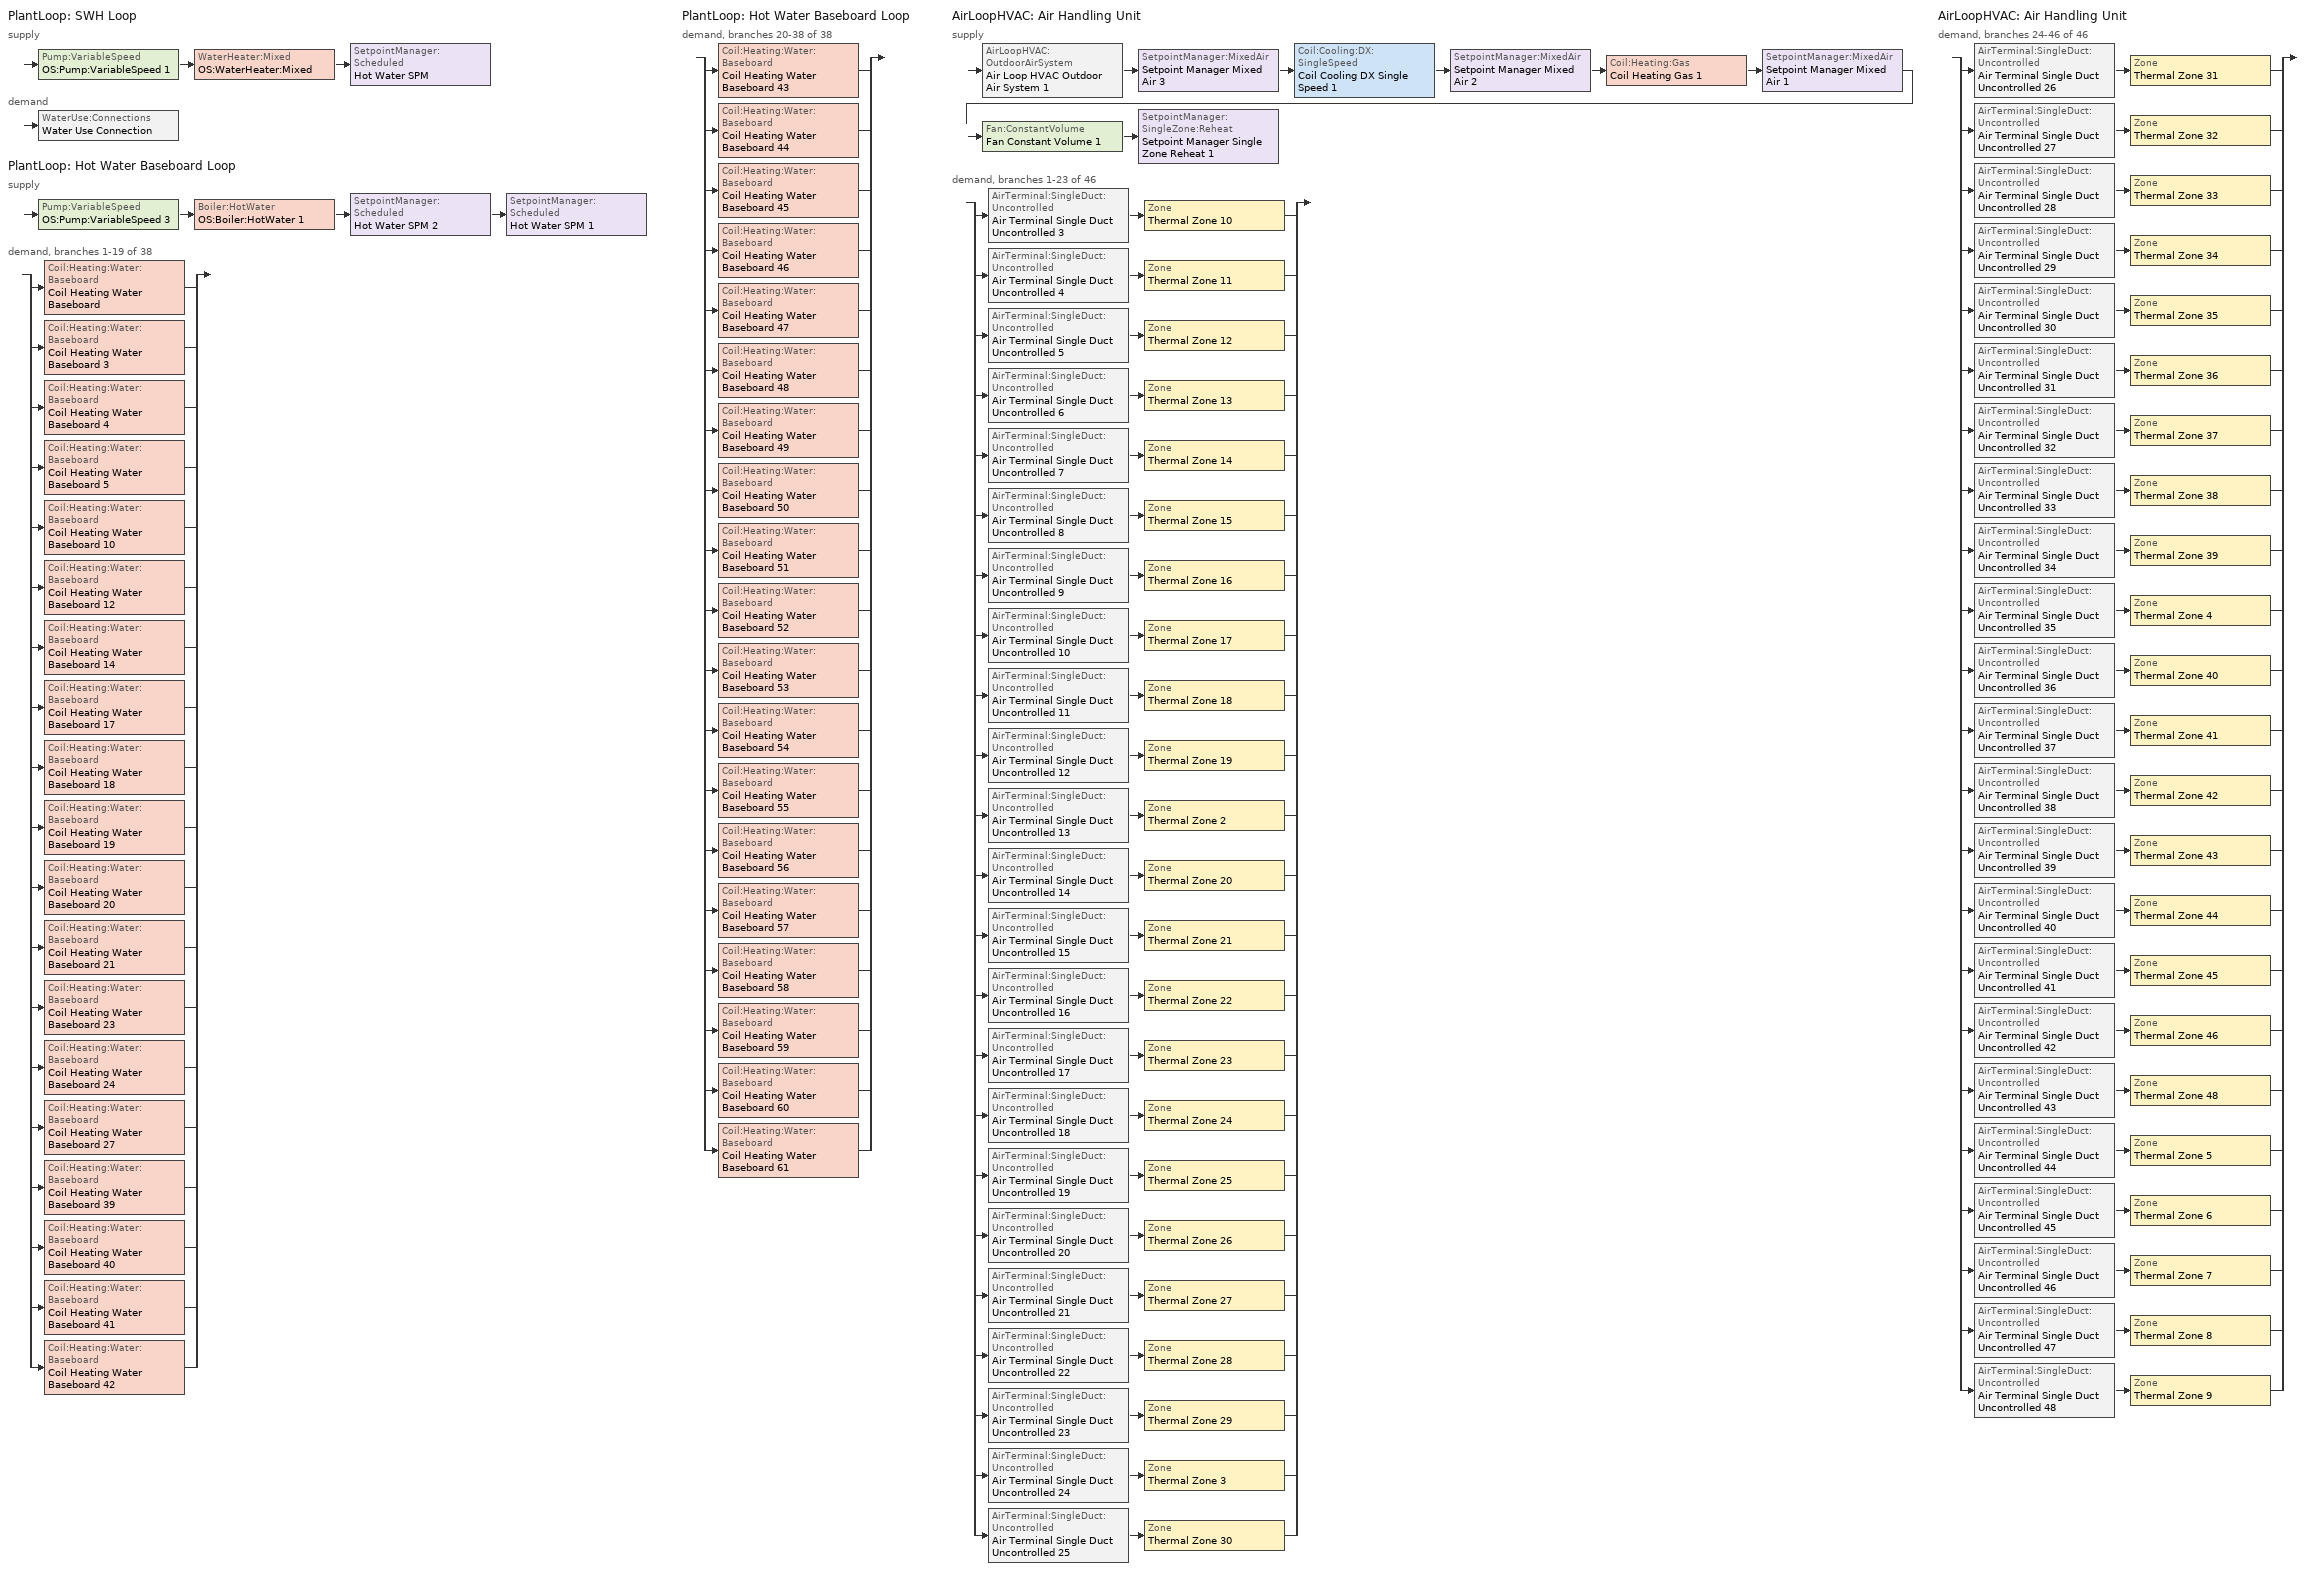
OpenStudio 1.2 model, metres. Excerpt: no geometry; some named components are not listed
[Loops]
PlantLoop 'SWH Loop'
 supply: Pump:VariableSpeed 'OS:Pump:VariableSpeed 1' > WaterHeater:Mixed 'OS:WaterHeater:Mixed' > SetpointManager:Scheduled 'Hot Water SPM'
 demand: WaterUse:Connections 'Water Use Connection'
PlantLoop 'Hot Water Baseboard Loop'
 supply: Pump:VariableSpeed 'OS:Pump:VariableSpeed 3' > Boiler:HotWater 'OS:Boiler:HotWater 1' > SetpointManager:Scheduled 'Hot Water SPM 2' > SetpointManager:Scheduled 'Hot Water SPM 1'
 demand, branches 1-19 of 38: split
  | Coil:Heating:Water:Baseboard 'Coil Heating Water Baseboard'
  | Coil:Heating:Water:Baseboard 'Coil Heating Water Baseboard 3'
  | Coil:Heating:Water:Baseboard 'Coil Heating Water Baseboard 4'
  | Coil:Heating:Water:Baseboard 'Coil Heating Water Baseboard 5'
  | Coil:Heating:Water:Baseboard 'Coil Heating Water Baseboard 10'
  | Coil:Heating:Water:Baseboard 'Coil Heating Water Baseboard 12'
  | Coil:Heating:Water:Baseboard 'Coil Heating Water Baseboard 14'
  | Coil:Heating:Water:Baseboard 'Coil Heating Water Baseboard 17'
  | Coil:Heating:Water:Baseboard 'Coil Heating Water Baseboard 18'
  | Coil:Heating:Water:Baseboard 'Coil Heating Water Baseboard 19'
  | Coil:Heating:Water:Baseboard 'Coil Heating Water Baseboard 20'
  | Coil:Heating:Water:Baseboard 'Coil Heating Water Baseboard 21'
  | Coil:Heating:Water:Baseboard 'Coil Heating Water Baseboard 23'
  | Coil:Heating:Water:Baseboard 'Coil Heating Water Baseboard 24'
  | Coil:Heating:Water:Baseboard 'Coil Heating Water Baseboard 27'
  | Coil:Heating:Water:Baseboard 'Coil Heating Water Baseboard 39'
  | Coil:Heating:Water:Baseboard 'Coil Heating Water Baseboard 40'
  | Coil:Heating:Water:Baseboard 'Coil Heating Water Baseboard 41'
  | Coil:Heating:Water:Baseboard 'Coil Heating Water Baseboard 42'
PlantLoop 'Hot Water Baseboard Loop'
 demand, branches 20-38 of 38: split
  | Coil:Heating:Water:Baseboard 'Coil Heating Water Baseboard 43'
  | Coil:Heating:Water:Baseboard 'Coil Heating Water Baseboard 44'
  | Coil:Heating:Water:Baseboard 'Coil Heating Water Baseboard 45'
  | Coil:Heating:Water:Baseboard 'Coil Heating Water Baseboard 46'
  | Coil:Heating:Water:Baseboard 'Coil Heating Water Baseboard 47'
  | Coil:Heating:Water:Baseboard 'Coil Heating Water Baseboard 48'
  | Coil:Heating:Water:Baseboard 'Coil Heating Water Baseboard 49'
  | Coil:Heating:Water:Baseboard 'Coil Heating Water Baseboard 50'
  | Coil:Heating:Water:Baseboard 'Coil Heating Water Baseboard 51'
  | Coil:Heating:Water:Baseboard 'Coil Heating Water Baseboard 52'
  | Coil:Heating:Water:Baseboard 'Coil Heating Water Baseboard 53'
  | Coil:Heating:Water:Baseboard 'Coil Heating Water Baseboard 54'
  | Coil:Heating:Water:Baseboard 'Coil Heating Water Baseboard 55'
  | Coil:Heating:Water:Baseboard 'Coil Heating Water Baseboard 56'
  | Coil:Heating:Water:Baseboard 'Coil Heating Water Baseboard 57'
  | Coil:Heating:Water:Baseboard 'Coil Heating Water Baseboard 58'
  | Coil:Heating:Water:Baseboard 'Coil Heating Water Baseboard 59'
  | Coil:Heating:Water:Baseboard 'Coil Heating Water Baseboard 60'
  | Coil:Heating:Water:Baseboard 'Coil Heating Water Baseboard 61'
AirLoopHVAC 'Air Handling Unit'
 supply: AirLoopHVAC:OutdoorAirSystem 'Air Loop HVAC Outdoor Air System 1' > SetpointManager:MixedAir 'Setpoint Manager Mixed Air 3' > Coil:Cooling:DX:SingleSpeed 'Coil Cooling DX Single Speed 1' > SetpointManager:MixedAir 'Setpoint Manager Mixed Air 2' > Coil:Heating:Gas 'Coil Heating Gas 1' > SetpointManager:MixedAir 'Setpoint Manager Mixed Air 1' > Fan:ConstantVolume 'Fan Constant Volume 1' > SetpointManager:SingleZone:Reheat 'Setpoint Manager Single Zone Reheat 1'
 demand, branches 1-23 of 46: split
  | AirTerminal:SingleDuct:Uncontrolled 'Air Terminal Single Duct Uncontrolled 3' > Zone 'Thermal Zone 10'
  | AirTerminal:SingleDuct:Uncontrolled 'Air Terminal Single Duct Uncontrolled 4' > Zone 'Thermal Zone 11'
  | AirTerminal:SingleDuct:Uncontrolled 'Air Terminal Single Duct Uncontrolled 5' > Zone 'Thermal Zone 12'
  | AirTerminal:SingleDuct:Uncontrolled 'Air Terminal Single Duct Uncontrolled 6' > Zone 'Thermal Zone 13'
  | AirTerminal:SingleDuct:Uncontrolled 'Air Terminal Single Duct Uncontrolled 7' > Zone 'Thermal Zone 14'
  | AirTerminal:SingleDuct:Uncontrolled 'Air Terminal Single Duct Uncontrolled 8' > Zone 'Thermal Zone 15'
  | AirTerminal:SingleDuct:Uncontrolled 'Air Terminal Single Duct Uncontrolled 9' > Zone 'Thermal Zone 16'
  | AirTerminal:SingleDuct:Uncontrolled 'Air Terminal Single Duct Uncontrolled 10' > Zone 'Thermal Zone 17'
  | AirTerminal:SingleDuct:Uncontrolled 'Air Terminal Single Duct Uncontrolled 11' > Zone 'Thermal Zone 18'
  | AirTerminal:SingleDuct:Uncontrolled 'Air Terminal Single Duct Uncontrolled 12' > Zone 'Thermal Zone 19'
  | AirTerminal:SingleDuct:Uncontrolled 'Air Terminal Single Duct Uncontrolled 13' > Zone 'Thermal Zone 2'
  | AirTerminal:SingleDuct:Uncontrolled 'Air Terminal Single Duct Uncontrolled 14' > Zone 'Thermal Zone 20'
  | AirTerminal:SingleDuct:Uncontrolled 'Air Terminal Single Duct Uncontrolled 15' > Zone 'Thermal Zone 21'
  | AirTerminal:SingleDuct:Uncontrolled 'Air Terminal Single Duct Uncontrolled 16' > Zone 'Thermal Zone 22'
  | AirTerminal:SingleDuct:Uncontrolled 'Air Terminal Single Duct Uncontrolled 17' > Zone 'Thermal Zone 23'
  | AirTerminal:SingleDuct:Uncontrolled 'Air Terminal Single Duct Uncontrolled 18' > Zone 'Thermal Zone 24'
  | AirTerminal:SingleDuct:Uncontrolled 'Air Terminal Single Duct Uncontrolled 19' > Zone 'Thermal Zone 25'
  | AirTerminal:SingleDuct:Uncontrolled 'Air Terminal Single Duct Uncontrolled 20' > Zone 'Thermal Zone 26'
  | AirTerminal:SingleDuct:Uncontrolled 'Air Terminal Single Duct Uncontrolled 21' > Zone 'Thermal Zone 27'
  | AirTerminal:SingleDuct:Uncontrolled 'Air Terminal Single Duct Uncontrolled 22' > Zone 'Thermal Zone 28'
  | AirTerminal:SingleDuct:Uncontrolled 'Air Terminal Single Duct Uncontrolled 23' > Zone 'Thermal Zone 29'
  | AirTerminal:SingleDuct:Uncontrolled 'Air Terminal Single Duct Uncontrolled 24' > Zone 'Thermal Zone 3'
  | AirTerminal:SingleDuct:Uncontrolled 'Air Terminal Single Duct Uncontrolled 25' > Zone 'Thermal Zone 30'
AirLoopHVAC 'Air Handling Unit'
 demand, branches 24-46 of 46: split
  | AirTerminal:SingleDuct:Uncontrolled 'Air Terminal Single Duct Uncontrolled 26' > Zone 'Thermal Zone 31'
  | AirTerminal:SingleDuct:Uncontrolled 'Air Terminal Single Duct Uncontrolled 27' > Zone 'Thermal Zone 32'
  | AirTerminal:SingleDuct:Uncontrolled 'Air Terminal Single Duct Uncontrolled 28' > Zone 'Thermal Zone 33'
  | AirTerminal:SingleDuct:Uncontrolled 'Air Terminal Single Duct Uncontrolled 29' > Zone 'Thermal Zone 34'
  | AirTerminal:SingleDuct:Uncontrolled 'Air Terminal Single Duct Uncontrolled 30' > Zone 'Thermal Zone 35'
  | AirTerminal:SingleDuct:Uncontrolled 'Air Terminal Single Duct Uncontrolled 31' > Zone 'Thermal Zone 36'
  | AirTerminal:SingleDuct:Uncontrolled 'Air Terminal Single Duct Uncontrolled 32' > Zone 'Thermal Zone 37'
  | AirTerminal:SingleDuct:Uncontrolled 'Air Terminal Single Duct Uncontrolled 33' > Zone 'Thermal Zone 38'
  | AirTerminal:SingleDuct:Uncontrolled 'Air Terminal Single Duct Uncontrolled 34' > Zone 'Thermal Zone 39'
  | AirTerminal:SingleDuct:Uncontrolled 'Air Terminal Single Duct Uncontrolled 35' > Zone 'Thermal Zone 4'
  | AirTerminal:SingleDuct:Uncontrolled 'Air Terminal Single Duct Uncontrolled 36' > Zone 'Thermal Zone 40'
  | AirTerminal:SingleDuct:Uncontrolled 'Air Terminal Single Duct Uncontrolled 37' > Zone 'Thermal Zone 41'
  | AirTerminal:SingleDuct:Uncontrolled 'Air Terminal Single Duct Uncontrolled 38' > Zone 'Thermal Zone 42'
  | AirTerminal:SingleDuct:Uncontrolled 'Air Terminal Single Duct Uncontrolled 39' > Zone 'Thermal Zone 43'
  | AirTerminal:SingleDuct:Uncontrolled 'Air Terminal Single Duct Uncontrolled 40' > Zone 'Thermal Zone 44'
  | AirTerminal:SingleDuct:Uncontrolled 'Air Terminal Single Duct Uncontrolled 41' > Zone 'Thermal Zone 45'
  | AirTerminal:SingleDuct:Uncontrolled 'Air Terminal Single Duct Uncontrolled 42' > Zone 'Thermal Zone 46'
  | AirTerminal:SingleDuct:Uncontrolled 'Air Terminal Single Duct Uncontrolled 43' > Zone 'Thermal Zone 48'
  | AirTerminal:SingleDuct:Uncontrolled 'Air Terminal Single Duct Uncontrolled 44' > Zone 'Thermal Zone 5'
  | AirTerminal:SingleDuct:Uncontrolled 'Air Terminal Single Duct Uncontrolled 45' > Zone 'Thermal Zone 6'
  | AirTerminal:SingleDuct:Uncontrolled 'Air Terminal Single Duct Uncontrolled 46' > Zone 'Thermal Zone 7'
  | AirTerminal:SingleDuct:Uncontrolled 'Air Terminal Single Duct Uncontrolled 47' > Zone 'Thermal Zone 8'
  | AirTerminal:SingleDuct:Uncontrolled 'Air Terminal Single Duct Uncontrolled 48' > Zone 'Thermal Zone 9'
[SizingPeriod:DesignDay] Daily Dry-Bulb Temperature Range {deltaC}=9.9; Barometric Pressure {Pa}=100296; Wind Speed {m/s}=5.1; Wind Direction {deg}=220; Sky Clearness=0; Rain Indicator=0; Snow Indicator=0; Day of Month=21; Month=7; Day Type=SummerDesignDay; Daylight Saving Time Indicator=0; Dry-Bulb Temperature Range Modifier Type=DefaultMultipliers; Solar Model Indicator=ASHRAETau; ASHRAE Taub=0.459; ASHRAE Taud=2.014
Name | Maximum Dry-Bulb Temperature {C} | Humidity Indicating Conditions at Maximum Dry-Bulb {BasedOnField A3} | Humidity Indicating Type
Trenton Ann Clg .4% Condns Enth=>MDB | 27.5 | 70700 | Enthalpy
Trenton Ann Clg .4% Condns DB=>MWB | 29.2 | 22.1 | Wetbulb
Trenton Ann Clg .4% Condns DP=>MDB | 26 | 22.2 | Dewpoint
[Sizing:Zone] Zone Cooling Design Supply Air Temperature {C}=14; Zone Heating Design Supply Air Temperature {C}=40; Zone Cooling Design Supply Air Humidity Ratio {kg-H2O/kg-air}=0.0085; Zone Heating Design Supply Air Humidity Ratio {kg-H2O/kg-air}=0.008; Heating Design Air Flow Method=DesignDay
Thermal Zone 1; Thermal Zone 2; Thermal Zone 3; Thermal Zone 4; Thermal Zone 5; Thermal Zone 6; Thermal Zone 7; Thermal Zone 8; Thermal Zone 9; Thermal Zone 10; Thermal Zone 11; Thermal Zone 12; Thermal Zone 13; Thermal Zone 14; Thermal Zone 15; Thermal Zone 16; Thermal Zone 17; Thermal Zone 18; Thermal Zone 19; Thermal Zone 20; Thermal Zone 21; Thermal Zone 22; Thermal Zone 23; Thermal Zone 24; Thermal Zone 25; Thermal Zone 26; Thermal Zone 27; Thermal Zone 28; Thermal Zone 29; Thermal Zone 30; Thermal Zone 31; Thermal Zone 32; Thermal Zone 33; Thermal Zone 34; Thermal Zone 35; Thermal Zone 36; Thermal Zone 37; Thermal Zone 38; Thermal Zone 39; Thermal Zone 40; Thermal Zone 41; Thermal Zone 42; Thermal Zone 43; Thermal Zone 44; Thermal Zone 45; Thermal Zone 46; Thermal Zone 48
[Zone equipment]
Thermal Zone 1: Convective Baseboard Water
Thermal Zone 2: Air Terminal Single Duct Uncontrolled 13, Convective Baseboard Water 44
Thermal Zone 3: Air Terminal Single Duct Uncontrolled 24, Convective Baseboard Water 45
Thermal Zone 4: Air Terminal Single Duct Uncontrolled 35, Convective Baseboard Water 55
Thermal Zone 5: Air Terminal Single Duct Uncontrolled 44, Convective Baseboard Water 41
Thermal Zone 6: Air Terminal Single Duct Uncontrolled 45, Convective Baseboard Water 56
Thermal Zone 7: Air Terminal Single Duct Uncontrolled 46, Convective Baseboard Water 57
Thermal Zone 8: Air Terminal Single Duct Uncontrolled 47
Thermal Zone 9: Air Terminal Single Duct Uncontrolled 48
Thermal Zone 10: Air Terminal Single Duct Uncontrolled 3
Thermal Zone 11: Air Terminal Single Duct Uncontrolled 4, Convective Baseboard Water 46
Thermal Zone 12: Convective Baseboard Water 3, Air Terminal Single Duct Uncontrolled 5
Thermal Zone 13: Convective Baseboard Water 4, Air Terminal Single Duct Uncontrolled 6
Thermal Zone 14: Convective Baseboard Water 5, Air Terminal Single Duct Uncontrolled 7
Thermal Zone 15: Air Terminal Single Duct Uncontrolled 8, Convective Baseboard Water 48
Thermal Zone 16: Air Terminal Single Duct Uncontrolled 9, Convective Baseboard Water 49
Thermal Zone 17: Air Terminal Single Duct Uncontrolled 10, Convective Baseboard Water 59
Thermal Zone 18: Air Terminal Single Duct Uncontrolled 11, Convective Baseboard Water 42
Thermal Zone 19: Convective Baseboard Water 10, Air Terminal Single Duct Uncontrolled 12
Thermal Zone 20: Convective Baseboard Water 12, Air Terminal Single Duct Uncontrolled 14
Thermal Zone 21: Air Terminal Single Duct Uncontrolled 15
Thermal Zone 22: Convective Baseboard Water 14, Air Terminal Single Duct Uncontrolled 16
Thermal Zone 23: Air Terminal Single Duct Uncontrolled 17, Convective Baseboard Water 50
Thermal Zone 24: Air Terminal Single Duct Uncontrolled 18, Convective Baseboard Water 51
Thermal Zone 25: Convective Baseboard Water 17, Air Terminal Single Duct Uncontrolled 19
Thermal Zone 26: Convective Baseboard Water 18, Air Terminal Single Duct Uncontrolled 20
Thermal Zone 27: Convective Baseboard Water 19, Air Terminal Single Duct Uncontrolled 21
Thermal Zone 28: Convective Baseboard Water 20, Air Terminal Single Duct Uncontrolled 22
Thermal Zone 29: Convective Baseboard Water 21, Air Terminal Single Duct Uncontrolled 23
Thermal Zone 30: Convective Baseboard Water 23, Air Terminal Single Duct Uncontrolled 25
Thermal Zone 31: Convective Baseboard Water 24, Air Terminal Single Duct Uncontrolled 26
Thermal Zone 32: Air Terminal Single Duct Uncontrolled 27, Convective Baseboard Water 52
Thermal Zone 33: Air Terminal Single Duct Uncontrolled 28, Convective Baseboard Water 54
Thermal Zone 34: Convective Baseboard Water 27, Air Terminal Single Duct Uncontrolled 29
Thermal Zone 35: Air Terminal Single Duct Uncontrolled 30, Convective Baseboard Water 60
Thermal Zone 36: Air Terminal Single Duct Uncontrolled 31, Convective Baseboard Water 61
Thermal Zone 37: Air Terminal Single Duct Uncontrolled 32, Convective Baseboard Water 43
Thermal Zone 38: Air Terminal Single Duct Uncontrolled 33, Convective Baseboard Water 53
Thermal Zone 39: Air Terminal Single Duct Uncontrolled 34
Thermal Zone 40: Air Terminal Single Duct Uncontrolled 36, Convective Baseboard Water 47
Thermal Zone 41: Air Terminal Single Duct Uncontrolled 37
Thermal Zone 42: Air Terminal Single Duct Uncontrolled 38, Convective Baseboard Water 58
Thermal Zone 43: Air Terminal Single Duct Uncontrolled 39
Thermal Zone 44: Air Terminal Single Duct Uncontrolled 40
Thermal Zone 45: Convective Baseboard Water 39, Air Terminal Single Duct Uncontrolled 41
Thermal Zone 46: Convective Baseboard Water 40, Air Terminal Single Duct Uncontrolled 42
Thermal Zone 48: Air Terminal Single Duct Uncontrolled 43
[WaterUse:Equipment:Definition]
SWH Peak Load: Peak Flow Rate {m3/s}=0.0003256
[PlantLoop] Plant Loop Volume {m3}=Autocalculate
Name | Fluid Type
SWH Loop
Hot Water Baseboard Loop | Water
[Sizing:Plant] Loop Type=Heating; Design Loop Exit Temperature {C}=82; Loop Design Temperature Difference {deltaC}=11
SWH Loop; Hot Water Baseboard Loop
[WaterHeater:Mixed]
OS:WaterHeater:Mixed: Tank Volume {m3}=0.3785; Setpoint Temperature Schedule=Water Heater Setpoint Temperature; Deadband Temperature Difference {deltaC}=2; Maximum Temperature Limit {C}=82.22; Heater Control Type=Cycle; Heater Maximum Capacity {W}=845000; Heater Fuel Type=NaturalGas; Heater Thermal Efficiency=0.8; Off Cycle Parasitic Fuel Consumption Rate {W}=20; Off Cycle Parasitic Fuel Type=NaturalGas; Off Cycle Parasitic Heat Fraction to Tank=0.8; On Cycle Parasitic Fuel Type=NaturalGas; Ambient Temperature Indicator=Schedule; Ambient Temperature Schedule=Water Heater Ambient Temperature; Off Cycle Loss Coefficient to Ambient Temperature {W/K}=6; On Cycle Loss Coefficient to Ambient Temperature {W/K}=6; Use Side Effectiveness=1; Source Side Effectiveness=1; Use Side Design Flow Rate {m3/s}=autosize; Source Side Design Flow Rate {m3/s}=autosize; Indirect Water Heating Recovery Time {hr}=1.5
[WaterUse:Connections]
Water Use Connection: Water Use Equipment Name 1=Water Use Equipment 1
[WaterUse:Equipment]
Water Use Equipment 1: Water Use Equipment Definition=SWH Peak Load; Flow Rate Fraction Schedule=NECB-F-HW
[SetpointManager:Scheduled] Control Variable=Temperature
Name | Schedule
Hot Water SPM | Hot Water Temperature
Hot Water SPM 1 | Hot Water Temperature 1
Hot Water SPM 2 | Hot Water Temperature 2
[ZoneHVAC:Baseboard:Convective:Water] Availability Schedule=Always On Discrete 1
Name | Heating Coil
Convective Baseboard Water | Coil Heating Water Baseboard
Convective Baseboard Water 3 | Coil Heating Water Baseboard 3
Convective Baseboard Water 4 | Coil Heating Water Baseboard 4
Convective Baseboard Water 5 | Coil Heating Water Baseboard 5
Convective Baseboard Water 10 | Coil Heating Water Baseboard 10
Convective Baseboard Water 12 | Coil Heating Water Baseboard 12
Convective Baseboard Water 14 | Coil Heating Water Baseboard 14
Convective Baseboard Water 17 | Coil Heating Water Baseboard 17
Convective Baseboard Water 18 | Coil Heating Water Baseboard 18
Convective Baseboard Water 19 | Coil Heating Water Baseboard 19
Convective Baseboard Water 20 | Coil Heating Water Baseboard 20
Convective Baseboard Water 21 | Coil Heating Water Baseboard 21
Convective Baseboard Water 23 | Coil Heating Water Baseboard 23
Convective Baseboard Water 24 | Coil Heating Water Baseboard 24
Convective Baseboard Water 27 | Coil Heating Water Baseboard 27
Convective Baseboard Water 39 | Coil Heating Water Baseboard 39
Convective Baseboard Water 40 | Coil Heating Water Baseboard 40
Convective Baseboard Water 41 | Coil Heating Water Baseboard 41
Convective Baseboard Water 42 | Coil Heating Water Baseboard 42
Convective Baseboard Water 43 | Coil Heating Water Baseboard 43
Convective Baseboard Water 44 | Coil Heating Water Baseboard 44
Convective Baseboard Water 45 | Coil Heating Water Baseboard 45
Convective Baseboard Water 46 | Coil Heating Water Baseboard 46
Convective Baseboard Water 47 | Coil Heating Water Baseboard 47
Convective Baseboard Water 48 | Coil Heating Water Baseboard 48
Convective Baseboard Water 49 | Coil Heating Water Baseboard 49
Convective Baseboard Water 50 | Coil Heating Water Baseboard 50
Convective Baseboard Water 51 | Coil Heating Water Baseboard 51
Convective Baseboard Water 52 | Coil Heating Water Baseboard 52
Convective Baseboard Water 53 | Coil Heating Water Baseboard 53
Convective Baseboard Water 54 | Coil Heating Water Baseboard 54
Convective Baseboard Water 55 | Coil Heating Water Baseboard 55
Convective Baseboard Water 56 | Coil Heating Water Baseboard 56
Convective Baseboard Water 57 | Coil Heating Water Baseboard 57
Convective Baseboard Water 58 | Coil Heating Water Baseboard 58
Convective Baseboard Water 59 | Coil Heating Water Baseboard 59
Convective Baseboard Water 60 | Coil Heating Water Baseboard 60
Convective Baseboard Water 61 | Coil Heating Water Baseboard 61
[Coil:Heating:Water:Baseboard] U-Factor Times Area Value {W/K}=autosize; Maximum Water Flow Rate {m3/s}=autosize; Convergence Tolerance=0.001
Coil Heating Water Baseboard; Coil Heating Water Baseboard 3; Coil Heating Water Baseboard 4; Coil Heating Water Baseboard 5; Coil Heating Water Baseboard 10; Coil Heating Water Baseboard 12; Coil Heating Water Baseboard 14; Coil Heating Water Baseboard 17; Coil Heating Water Baseboard 18; Coil Heating Water Baseboard 19; Coil Heating Water Baseboard 20; Coil Heating Water Baseboard 21; Coil Heating Water Baseboard 23; Coil Heating Water Baseboard 24; Coil Heating Water Baseboard 27; Coil Heating Water Baseboard 39; Coil Heating Water Baseboard 40; Coil Heating Water Baseboard 41; Coil Heating Water Baseboard 42; Coil Heating Water Baseboard 43; Coil Heating Water Baseboard 44; Coil Heating Water Baseboard 45; Coil Heating Water Baseboard 46; Coil Heating Water Baseboard 47; Coil Heating Water Baseboard 48; Coil Heating Water Baseboard 49; Coil Heating Water Baseboard 50; Coil Heating Water Baseboard 51; Coil Heating Water Baseboard 52; Coil Heating Water Baseboard 53; Coil Heating Water Baseboard 54; Coil Heating Water Baseboard 55; Coil Heating Water Baseboard 56; Coil Heating Water Baseboard 57; Coil Heating Water Baseboard 58; Coil Heating Water Baseboard 59; Coil Heating Water Baseboard 60; Coil Heating Water Baseboard 61
[Boiler:HotWater]
OS:Boiler:HotWater 1: Nominal Thermal Efficiency=0.85; Efficiency Curve Temperature Evaluation Variable=LeavingBoiler; Normalized Boiler Efficiency Curve=Boiler Efficiency; Water Outlet Upper Temperature Limit {C}=99; Boiler Flow Mode=LeavingSetpointModulated; Parasitic Electric Load {W}=0; Sizing Factor=1
[AirLoopHVAC]
Air Handling Unit: Design Supply Air Flow Rate {m3/s}=AutoSize
[AvailabilityManager:Scheduled]
Availability Manager Scheduled 1: Schedule=Always On Discrete
[Sizing:System]
Air Handling Unit: Type of Load to Size On=Sensible; Design Outdoor Air Flow Rate {m3/s}=Autosize; Minimum System Air Flow Ratio=1; Preheat Design Temperature {C}=7; Preheat Design Humidity Ratio {kg-H2O/kg-Air}=0.008; Precool Design Temperature {C}=12.8; Precool Design Humidity Ratio {kg-H2O/kg-Air}=0.008; Central Cooling Design Supply Air Temperature {C}=12.8; Central Heating Design Supply Air Temperature {C}=40; Sizing Option=NonCoincident; 100% Outdoor Air in Cooling=Yes; 100% Outdoor Air in Heating=Yes; Central Cooling Design Supply Air Humidity Ratio {kg-H2O/kg-Air}=0.0085; Central Heating Design Supply Air Humidity Ratio {kg-H2O/kg-Air}=0.008; Cooling Design Air Flow Method=DesignDay; Cooling Design Air Flow Rate {m3/s}=0; Heating Design Air Flow Method=DesignDay; Heating Design Air Flow Rate {m3/s}=0; System Outdoor Air Method=ZoneSum
[Fan:ConstantVolume]
Fan Constant Volume 1: Availability Schedule=Always On Discrete; Pressure Rise {Pa}=500; Maximum Flow Rate {m3/s}=AutoSize
[Coil:Heating:Gas]
Coil Heating Gas 1: Availability Schedule=Always On Discrete; Gas Burner Efficiency=0.8; Nominal Capacity {W}=AutoSize; Parasitic Electric Load {W}=0; Parasitic Gas Load {W}=0
[Coil:Cooling:DX:SingleSpeed]
Coil Cooling DX Single Speed 1: Availability Schedule=Always On Discrete; Rated Total Cooling Capacity {W}=autosize; Rated Sensible Heat Ratio=autosize; Rated COP {W/W}=3; Rated Air Flow Rate {m3/s}=autosize; Rated Evaporator Fan Power Per Volume Flow Rate {W/(m3/s)}=773.3; Total Cooling Capacity Function of Temperature Curve=Curve Biquadratic 1; Total Cooling Capacity Function of Flow Fraction Curve=Curve Quadratic 1; Energy Input Ratio Function of Temperature Curve=Curve Biquadratic 2; Energy Input Ratio Function of Flow Fraction Curve=Curve Quadratic 2; Part Load Fraction Correlation Curve=Curve Quadratic 3; Condenser Type=AirCooled; Evaporative Condenser Effectiveness=0; Evaporative Condenser Air Flow Rate {m3/s}=Autosize; Evaporative Condenser Pump Rated Power Consumption {W}=Autosize; Crankcase Heater Capacity {W}=0; Maximum Outdoor Dry-Bulb Temperature for Crankcase Heater Operation {C}=0; Basin Heater Capacity {W/K}=0; Basin Heater Setpoint Temperature {C}=10
[SetpointManager:SingleZone:Reheat]
Setpoint Manager Single Zone Reheat 1: Minimum Supply Air Temperature {C}=-99; Maximum Supply Air Temperature {C}=15; Control Zone=Thermal Zone 18
[Controller:OutdoorAir]
Controller Outdoor Air 1: Minimum Outdoor Air Flow Rate {m3/s}=Autosize; Maximum Outdoor Air Flow Rate {m3/s}=Autosize; Economizer Control Type=NoEconomizer; Economizer Control Action Type=ModulateFlow; Economizer Maximum Limit Dry-Bulb Temperature {C}=28; Economizer Maximum Limit Enthalpy {J/kg}=64000; Economizer Minimum Limit Dry-Bulb Temperature {C}=-100; Lockout Type=NoLockout; Minimum Limit Type=FixedMinimum; Controller Mechanical Ventilation=Controller Mechanical Ventilation 1; High Humidity Control=No; Heat Recovery Bypass Control Type=BypassWhenOAFlowGreaterThanMinimum
[Controller:MechanicalVentilation]
Controller Mechanical Ventilation 1: Availability Schedule=Always On Discrete; System Outdoor Air Method=ZoneSum
[AirLoopHVAC:OutdoorAirSystem]
Air Loop HVAC Outdoor Air System 1: Controller=Controller Outdoor Air 1
[AirTerminal:SingleDuct:Uncontrolled] Availability Schedule=Always On Discrete; Maximum Air Flow Rate {m3/s}=AutoSize
Air Terminal Single Duct Uncontrolled 3; Air Terminal Single Duct Uncontrolled 4; Air Terminal Single Duct Uncontrolled 5; Air Terminal Single Duct Uncontrolled 6; Air Terminal Single Duct Uncontrolled 7; Air Terminal Single Duct Uncontrolled 8; Air Terminal Single Duct Uncontrolled 9; Air Terminal Single Duct Uncontrolled 10; Air Terminal Single Duct Uncontrolled 11; Air Terminal Single Duct Uncontrolled 12; Air Terminal Single Duct Uncontrolled 13; Air Terminal Single Duct Uncontrolled 14; Air Terminal Single Duct Uncontrolled 15; Air Terminal Single Duct Uncontrolled 16; Air Terminal Single Duct Uncontrolled 17; Air Terminal Single Duct Uncontrolled 18; Air Terminal Single Duct Uncontrolled 19; Air Terminal Single Duct Uncontrolled 20; Air Terminal Single Duct Uncontrolled 21; Air Terminal Single Duct Uncontrolled 22; Air Terminal Single Duct Uncontrolled 23; Air Terminal Single Duct Uncontrolled 24; Air Terminal Single Duct Uncontrolled 25; Air Terminal Single Duct Uncontrolled 26; Air Terminal Single Duct Uncontrolled 27; Air Terminal Single Duct Uncontrolled 28; Air Terminal Single Duct Uncontrolled 29; Air Terminal Single Duct Uncontrolled 30; Air Terminal Single Duct Uncontrolled 31; Air Terminal Single Duct Uncontrolled 32; Air Terminal Single Duct Uncontrolled 33; Air Terminal Single Duct Uncontrolled 34; Air Terminal Single Duct Uncontrolled 35; Air Terminal Single Duct Uncontrolled 36; Air Terminal Single Duct Uncontrolled 37; Air Terminal Single Duct Uncontrolled 38; Air Terminal Single Duct Uncontrolled 39; Air Terminal Single Duct Uncontrolled 40; Air Terminal Single Duct Uncontrolled 41; Air Terminal Single Duct Uncontrolled 42; Air Terminal Single Duct Uncontrolled 43; Air Terminal Single Duct Uncontrolled 44; Air Terminal Single Duct Uncontrolled 45; Air Terminal Single Duct Uncontrolled 46; Air Terminal Single Duct Uncontrolled 47; Air Terminal Single Duct Uncontrolled 48
[Schedule:Constant] Value=1
Always On Discrete; Always On Discrete 1
[Schedule:Ruleset]
Name | Default Day Schedule | Summer Design Day Schedule | Winter Design Day Schedule
NECB-F-HW | Schedule Day 48
Water Heater Setpoint Temperature | Water Heater Setpoint Temperature Default
Water Heater Ambient Temperature | Water Heater Ambient Temperature Default
Hot Water Temperature | Hot Water Temperature Default | Hot Water Temperature Summer Design Day | Hot Water Temperature Winter Design Day
Hot Water Temperature 1 | Hot Water Temperature Default 1 | Hot Water Temperature Summer Design Day 1 | Hot Water Temperature Winter Design Day 1
Hot Water Temperature 2 | Hot Water Temperature Default 2 | Hot Water Temperature Summer Design Day 2 | Hot Water Temperature Winter Design Day 2
[Schedule:Day]
Schedule Day 48: 24, 0, 0
wkdNECB-F-HW 1: 1, 0, 0.5, 2, 0, 0.3, 3, 0, 0.2, 4, 0, 0.1, 5, 0, 0.1, 6, 0, 0.2, 7, 0, 0.4, 8, 0, 0.6, 9, 0, 0.9, 10, 0, 0.7, 11, 0, 0.5, 12, 0, 0.5, 13, 0, 0.4, 14, 0, 0.5, 15, 0, 0.4, 16, 0, 0.3, 17, 0, 0.3, 18, 0, 0.3, 19, 0, 0.3, 20, 0, 0.5, 21, 0, 0.7, 22, 0, 0.7, 23, 0, 0.7, 24, 0, 0.7
satNECB-F-HW 1: 1, 0, 0.5, 2, 0, 0.3, 3, 0, 0.2, 4, 0, 0.1, 5, 0, 0.1, 6, 0, 0.2, 7, 0, 0.4, 8, 0, 0.5, 9, 0, 0.8, 10, 0, 0.6, 11, 0, 0.5, 12, 0, 0.5, 13, 0, 0.5, 14, 0, 0.5, 15, 0, 0.5, 16, 0, 0.4, 17, 0, 0.3, 18, 0, 0.3, 19, 0, 0.3, 20, 0, 0.5, 21, 0, 0.7, 22, 0, 0.7, 23, 0, 0.7, 24, 0, 0.7
sunNECB-F-HW 1: 1, 0, 0.5, 2, 0, 0.3, 3, 0, 0.2, 4, 0, 0.1, 5, 0, 0.1, 6, 0, 0.2, 7, 0, 0.4, 8, 0, 0.4, 9, 0, 0.6, 10, 0, 0.9, 11, 0, 0.7, 12, 0, 0.5, 13, 0, 0.5, 14, 0, 0.5, 15, 0, 0.4, 16, 0, 0.3, 17, 0, 0.3, 18, 0, 0.3, 19, 0, 0.3, 20, 0, 0.4, 21, 0, 0.6, 22, 0, 0.6, 23, 0, 0.6, 24, 0, 0.6
Water Heater Setpoint Temperature Default; Hot Water Temperature Default; Hot Water Temperature Summer Design Day; Hot Water Temperature Winter Design Day: 24, 0, 60
Water Heater Ambient Temperature Default: 24, 0, 22
Hot Water Temperature Default 1; Hot Water Temperature Summer Design Day 1; Hot Water Temperature Winter Design Day 1; Hot Water Temperature Default 2; Hot Water Temperature Summer Design Day 2; Hot Water Temperature Winter Design Day 2: 24, 0, 67
[Schedule:Rule] Schedule Ruleset=NECB-F-HW; Date Specification Type=DateRange; Start Month=1; Start Day=1; End Month=12; End Day=31
Name | Rule Order | Day Schedule | Apply Sunday | Apply Monday | Apply Tuesday | Apply Wednesday | Apply Thursday | Apply Friday | Apply Saturday
wkdNECB-F-HW rule | 2 | wkdNECB-F-HW 1 | No | Yes | Yes | Yes | Yes | Yes | No
satNECB-F-HWrule | 1 | satNECB-F-HW 1 | No | No | No | No | No | No | Yes
sunNECB-F-HWrule | 0 | sunNECB-F-HW 1 | Yes | No | No | No | No | No | No
[Curve:Biquadratic]
Name | Coefficient1 Constant | Coefficient2 x | Coefficient3 x**2 | Coefficient4 y | Coefficient5 y**2 | Coefficient6 x*y | Minimum Value of x {BasedOnField A2} | Maximum Value of x {BasedOnField A2} | Minimum Value of y {BasedOnField A3} | Maximum Value of y {BasedOnField A3}
Boiler Efficiency | 1 | 0 | 0 | 0 | 0 | 0 | 0 | 1 | 0 | 1
Curve Biquadratic 1 | 0.42415 | 0.04426 | -0.00042 | 0.00333 | -8e-005 | -0.00021 | 17 | 22 | 13 | 46
Curve Biquadratic 2 | 1.23649 | -0.02431 | 0.00057 | -0.01434 | 0.00063 | -0.00038 | 17 | 22 | 13 | 46
[Curve:Quadratic]
Name | Coefficient1 Constant | Coefficient2 x | Coefficient3 x**2 | Minimum Value of x {BasedOnField A2} | Maximum Value of x {BasedOnField A2}
Curve Quadratic 1 | 0.77136 | 0.34053 | -0.11088 | 0.75918 | 1.13877
Curve Quadratic 2 | 1.2055 | -0.32953 | 0.12308 | 0.75918 | 1.13877
Curve Quadratic 3 | 0.771 | 0.229 | 0 | 0 | 1
